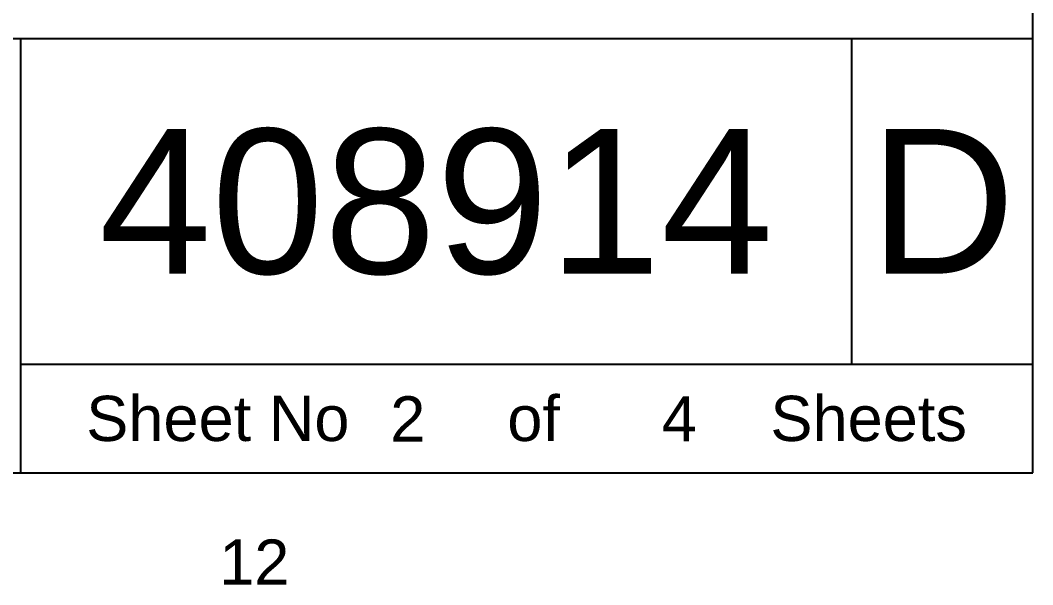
# Paper-space layout 'duct' of a CAD drawing. Header units: metres, sheet in millimetres. Extents: x -9 to 824, y -9 to 577.
# Drawn here: x 759.4 to 815.4, y -6.2 to 25 of the extents above; entities that cross this region are included whole.
import ezdxf
from ezdxf.enums import TextEntityAlignment as Align

# ---------------------------------------------------------------- set-up
doc = ezdxf.new("R2010")
doc.units = ezdxf.units.M
doc.layers.add('Notes', color=7, linetype='Continuous')
doc.styles.add('ARIAL', font='arial.ttf', dxfattribs={"height": 2})

# ---------------------------------------------------------------- blocks, each defined once
blk = doc.blocks.new('A1_FRAME_TITLE')
at = {"layer": 'Notes'}
for p, q in [((824.367, 5.973), (824.367, 574.394)), ((744.367, 29.973), (824.367, 29.973)), ((768.367, 29.973), (768.367, 5.973)), ((814.367, 11.973), (814.367, 29.973)), ((768.367, 11.973), (824.367, 11.973))]:
    blk.add_line(p, q, dxfattribs=at)
at = {"layer": 'Notes', "flags": 128}
blk.add_lwpolyline([(123.798, 5.973), (824.367, 5.973)], dxfattribs=at)
at = {"layer": 'Notes', "style": 'ARIAL'}
blk.add_text('Sheet No         of            Sheets', height=2.5, dxfattribs=at).set_placement((796.367, 8.973), align=Align.MIDDLE_CENTER)
blk.add_text('12', height=2.5, dxfattribs=at).set_placement((779.36, -0.22))
at = {"layer": 'Notes', "style": 'ARIAL', "flags": 8}
blk.add_attdef('VERSION_NO', text='', height=1.5, rotation=90, dxfattribs=at).set_placement((261.753, 40.041), align=Align.MIDDLE_CENTER)
at = {"layer": 'Notes', "style": 'ARIAL'}
for tag, height, p in [('CAP_NO', 2, (496.368, 44.973)), ('IE_NUM', 2, (496.368, 38.973)), ('GEN_WO', 2.5, (427.368, 32.973)), ('REF_1', 2, (321.868, 32.973)), ('HV_SWITCH', 2, (496.368, 32.973)), ('OH_WO', 2.5, (427.368, 26.973)), ('REF_2', 2, (321.868, 26.973)), ('UBD_REF', 2, (496.368, 26.973)), ('REF_3', 2, (321.868, 20.973)), ('UG_WO', 2.5, (427.368, 20.973)), ('GIS_MAP_No', 2, (496.368, 20.973)), ('SUB_WO', 2.5, (427.368, 14.973)), ('REF_4', 2, (321.868, 14.973)), ('HV_OP_DIAG', 2, (496.368, 14.973)), ('LGA', 2, (496.368, 8.973))]:
    blk.add_attdef(tag, text='', height=height, dxfattribs=at).set_placement(p, align=Align.MIDDLE_LEFT)
for tag, height, p in [('T1', 4, (679.367, 41.127)), ('T2', 4, (679.367, 35.127)), ('REF_No_1', 2.5, (306.868, 32.973)), ('T3', 4, (679.367, 29.127)), ('REF_No_2', 2.5, (306.868, 26.973)), ('DRAWN', 2.5, (561.867, 25.973)), ('T4', 4, (679.367, 23.127)), ('NUM', 8, (791.367, 20.973)), ('REV', 8, (819.367, 20.973)), ('REF_No_3', 2.5, (306.868, 20.973)), ('DATE', 2.5, (561.867, 17.973)), ('T5', 4, (679.367, 17.127)), ('REF_No_4', 2.5, (306.868, 14.973)), ('T6', 4, (679.367, 11.127)), ('CHD', 2.5, (561.867, 9.973)), ('DESIGN', 2.5, (601.867, 9.973)), ('NS', 2.5, (789.798, 8.945)), ('SHTS', 2.5, (804.814, 8.95))]:
    blk.add_attdef(tag, text='', height=height, dxfattribs=at).set_placement(p, align=Align.MIDDLE_CENTER)
blk.add_attdef('scale', text='', height=2.5, dxfattribs=at).set_placement((560.287, 33.269), align=Align.CENTER)
blk.add_attdef('ExportID', (9.082, 2.39), '', height=2.5, dxfattribs=at)
at = {"layer": 'Notes', "style": 'ARIAL', "flags": 1}
for tag, p, height in [('ProjectType', (14.175, -26.797), 2.5), ('ExportDate', (60.284, -26.789), 2.5), ('ExportUserName', (69.155, -26.8), 2.5), ('DesignerCompanyName', (81.484, -26.793), 2.5), ('ExportAreaOfInterest', (97.1, -26.813), 2.5), ('GIS_SUCCESS', (111.997, -26.78), 2.5), ('CAD_SUCCESS', (121.789, -26.783), 2.5), ('DEPOTCODE', (132.106, -26.877), 2.5), ('ExportCategories', (140.083, -26.797), 2.5), ('Comments', (154.385, -26.883), 2.5), ('ProjectNumber', (23.56, -26.818), 0.1), ('DrawingNumber', (35.514, -26.803), 0.1), ('ProjectDescription', (47.564, -26.825), 0.1)]:
    blk.add_attdef(tag, p, '', height=height, dxfattribs=at)

psp = doc.layouts.new('duct')

# ---------------------------------------------------------------- block references
at = {"layer": 'Notes'}
ref = psp.add_blockref('A1_FRAME_TITLE', (-8.918, -5.973), dxfattribs=at)
ref.add_attrib('NUM', '408914', dxfattribs={"height": 8, "style": 'ARIAL'}).set_placement((782.448, 15), align=Align.MIDDLE_CENTER)
ref.add_attrib('REV', 'D', dxfattribs={"height": 8, "style": 'ARIAL'}).set_placement((810.448, 15), align=Align.MIDDLE_CENTER)
ref.add_attrib('NS', '2', dxfattribs={"height": 2.5, "style": 'ARIAL'}).set_placement((780.88, 2.972), align=Align.MIDDLE_CENTER)
ref.add_attrib('SHTS', '4', dxfattribs={"height": 2.5, "style": 'ARIAL'}).set_placement((795.895, 2.977), align=Align.MIDDLE_CENTER)

doc.saveas('drawing.dxf')
